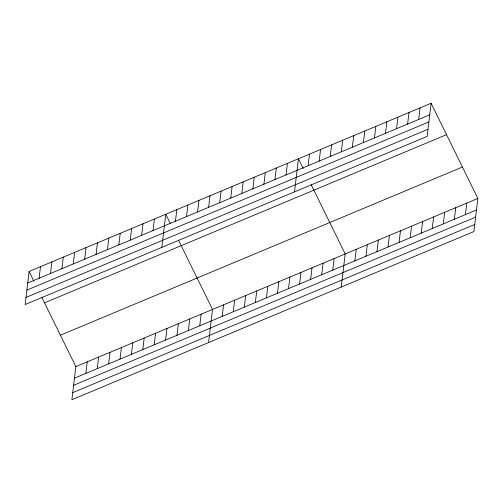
<?xml version="1.0" encoding="UTF-8"?>
<svg xmlns="http://www.w3.org/2000/svg" width="503" height="503" viewBox="0 0 503 503"><rect width="100%" height="100%" fill="white"/><g stroke="black" fill="none" stroke-linecap="round" stroke-linejoin="round"><path stroke-width="0.75" d="M29.099 271.438L25.15 304.554L427.16 136.388L431.109 103.272L29.099 271.438L33.896 281.208M39.108 278.234L40.492 266.672M50.501 273.469L51.878 261.906M61.894 268.709L63.271 257.14M73.281 263.943L74.658 252.374M84.674 259.177L86.051 247.614M41.78 297.26L75.84 366.612L71.891 399.728L473.901 231.562L477.85 198.446L431.109 103.272M96.06 254.411L97.444 242.848M85.85 373.415L87.226 361.846M107.453 249.645L108.83 238.082M97.242 368.649L98.619 357.086M118.84 244.879L120.223 233.317M108.629 363.883L110.006 352.32M130.233 240.12L131.61 228.551M120.022 359.117L121.399 347.554M141.626 235.354L143.003 223.791M131.409 354.357L132.792 342.788M153.013 230.588L154.396 219.025M142.802 349.591L144.179 338.022M161.834 247.375L165.783 214.259L170.24 223.332M154.188 344.825L155.572 333.263M175.459 221.201L176.836 209.632M165.581 340.059L166.958 328.497M186.512 216.573L187.896 205.01M176.974 335.294L178.351 323.731M197.572 211.952L198.949 200.383M188.361 330.528L189.744 318.965M208.626 207.324L210.002 195.761M199.754 325.768L201.131 314.199M219.679 202.703L221.062 191.134M208.575 342.556L212.524 309.439L178.464 240.082M230.739 198.075L232.116 186.512M222.2 316.374L223.577 304.812M241.792 193.454L243.169 181.885M233.254 311.753L234.631 300.19M252.846 188.826L254.229 177.263M244.307 307.126L245.69 295.563M263.899 184.205L265.282 172.636M255.367 302.504L256.744 290.941M274.959 179.577L276.336 168.015M266.42 297.877L267.797 286.314M286.012 174.956L287.389 163.387M277.474 293.255L278.857 281.686M294.5 191.882L298.449 158.766L303.246 168.536M288.533 288.628L289.91 277.065M308.125 165.707L309.502 154.138M299.587 284.006L300.964 272.437M319.179 161.079L320.556 149.517M310.64 279.379L312.017 267.816M330.232 156.458L331.615 144.889M321.694 274.757L323.077 263.188M341.292 151.831L342.669 140.268M332.753 270.13L334.13 258.567M352.345 147.203L353.722 135.64M341.235 287.062L345.184 253.94L311.131 184.588M363.399 142.582L364.782 131.019M354.86 260.881L356.243 249.318M374.458 137.954L375.835 126.391M365.92 256.26L367.297 244.691M385.512 133.333L386.889 121.77M376.973 251.632L378.35 240.069M396.565 128.705L397.942 117.142M388.027 247.011L389.41 235.442M407.619 124.084L409.002 112.521M399.086 242.383L400.463 230.82M418.678 119.456L420.055 107.894M410.14 237.762L411.517 226.193M421.193 233.134L422.57 221.571M432.247 228.513L433.63 216.944M443.306 223.885L444.683 212.323M454.36 219.264L455.737 207.695M465.413 214.636L466.797 203.074M27.722 283L429.732 114.835M26.873 290.112L428.883 121.946M25.999 297.443L428.009 129.277M44.522 302.844L446.532 134.678M60.417 335.205L462.427 167.04M75.84 366.612L477.85 198.446M74.457 378.181L476.473 210.009M73.614 385.292L475.624 217.126M72.74 392.617L474.75 224.451"/></g></svg>
